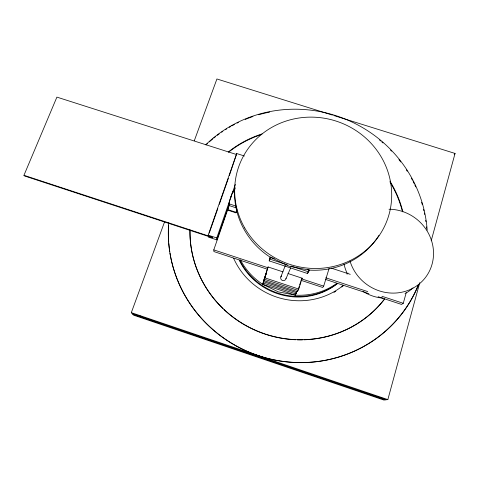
<?xml version="1.0" encoding="UTF-8"?>
<svg xmlns="http://www.w3.org/2000/svg" width="479" height="479" viewBox="0 0 479 479"><rect width="100%" height="100%" fill="white"/><g stroke="black" fill="none" stroke-linecap="round" stroke-linejoin="round"><path stroke-width="0.72" d="M233.219 191.576A6.688 0.521 -72 0 0 231.141 195.935A6.688 0.521 -72 0 0 228.98 203.814L228.962 205.503L227.555 210.089L235.931 212.814L236.883 210.03M234.524 189.953L234.548 189.355L233.626 192.025M244.398 155.998L236.734 153.549L229.339 175.607M235.931 212.814L236.883 209.574M164.734 221.43L131.312 312.655L132.246 313.679L386.212 399.773L387.84 399.6L419.766 282.658M431.202 240.787L455.05 153.442L333.845 115.541M336.737 283.412A64.952 62.845 22.4 0 1 295.28 295.148L278.305 291.861L262.737 284.352L268.072 266.959L282.975 271.874M378.925 235.405A77.981 74.49 19.2 0 1 309.488 270.108L307.554 273.515L269.204 260.887L270.222 257.199A77.981 74.49 19.2 0 1 234.812 187.319M378.093 296.717L401.516 304.428L403.276 303.297L406.21 292.693L405.024 293.507M300.8 280.239L322.696 287.466L323.69 286.137L329.121 268.336M307.554 273.515L308.003 272.084M308.937 270.467L308.512 271.832L290.873 266.031M240.398 259.822A64.952 62.845 22.4 0 0 262.737 284.352L295.28 295.148L295.932 293.07M296.405 292.537L295.968 293.932L263.103 283.041L266.492 272.629M295.28 295.148L297.333 290.585M287.945 273.509L302.135 278.191L298.728 289.065L264.558 277.754L263.785 280.562L297.261 291.651L297.71 290.232M299.255 286.334L297.992 290.376L264.168 279.173L268.072 266.959M299.674 284.987L300.728 281.622M270.366 257.037L269.707 259.067L287.346 264.869M269.204 260.887L270.36 257.349M262.737 284.352L266.096 274.042M208.311 236.369L208.383 237.087L216.867 239.877L216.765 237.967L235.327 184.409M216.867 239.877L229.297 203.982M233.441 192.013L234.908 187.792M267.599 269.282L213.909 251.565L213.784 249.882L229.237 205.228M233.806 192.037L235.045 188.463M209.245 233.081L217.819 208.551M219.292 204.341L228.357 178.41M208.263 235.884L208.191 235.147L236.734 153.549M194.3 140.73L216.921 78.975L332.42 115.092M280.85 276.928L285.376 265.342M23.95 175.308L212.532 237.285L212.568 237.77L24.483 175.943L23.95 175.308L56.899 97.111L236.596 154.549M286.005 278.634L290.669 267.857M301.62 279.131L302.135 278.191M297.261 291.651L298.728 289.065M454.2 154.418L455.05 153.442M228.98 203.814L236.728 206.329M228.962 205.503L236.65 208M227.561 209.545L235.955 212.275M331.133 268.078L350.257 274.347M208.191 235.147L216.765 237.967M274.425 258.582L270.222 257.199L289.005 266.18L309.488 270.108L307.386 269.42M325.822 277.82L367.746 291.609M381.955 296.285L403.276 303.297M325.57 279.431L368.866 293.681M213.784 249.882L267.671 267.659M301.71 278.886L323.69 286.137M263.468 281.7L296.669 292.699M131.312 312.655L387.84 399.6M230.764 197.611A4.443 0.341 -72 0 1 231.129 196.516M286.047 278.137A2.712 2.664 33.3 0 1 282.209 280.383A2.712 2.664 33.3 0 1 281.526 275.97M413.006 287.903A41.691 39.517 37.1 0 1 406.27 292.909M382.955 298.136A41.691 39.517 37.1 0 1 363.034 291.394M347.245 273.557A41.691 39.517 37.1 0 1 344.036 264.061M347.999 273.06A64.952 62.845 22.4 0 1 347.036 274.168M384.451 299.112A108.302 104.823 22.7 0 1 310.745 339.366M309.248 339.497A108.302 104.823 22.7 0 1 303.985 339.797M302.483 339.839A108.302 104.823 22.7 0 1 297.237 339.821M295.747 339.767A108.302 104.823 22.7 0 1 265.516 334.264M264.827 334.037A108.302 104.823 22.7 0 1 223.998 309.608M222.915 308.578A108.302 104.823 22.7 0 1 190.019 230.171M228.812 152.023A108.302 104.823 22.7 0 1 259.947 135.036M390.05 182.134A108.302 104.823 22.7 0 1 402.396 211.467M418.071 285.46A130.001 125.857 22.8 0 1 283.628 361.543A130.001 125.857 22.8 0 1 170.003 253.169M169.776 251.709A130.001 125.857 22.8 0 1 168.824 243.589M168.71 242.105A130.001 125.857 22.8 0 1 168.656 225.136M206.012 144.939A130.001 125.857 22.8 0 1 207.647 143.395M209.305 141.892A130.001 125.857 22.8 0 1 212.676 138.982M213.82 138.042A130.001 125.857 22.8 0 1 215.562 136.659M217.34 135.294A130.001 125.857 22.8 0 1 219.143 133.964M221.591 132.228A130.001 125.857 22.8 0 1 222.831 131.384M225.346 129.737A130.001 125.857 22.8 0 1 226.621 128.941M229.196 127.384A130.001 125.857 22.8 0 1 230.495 126.63M231.8 125.893A130.001 125.857 22.8 0 1 234.429 124.468M237.087 123.109A130.001 125.857 22.8 0 1 238.422 122.456M245.212 119.427A130.001 125.857 22.8 0 1 252.954 116.523M258.708 114.726A130.001 125.857 22.8 0 1 269.641 112.098M379.536 140.012A130.001 125.857 22.8 0 1 380.691 140.97M381.835 141.94A130.001 125.857 22.8 0 1 382.966 142.922M390.517 150.089A130.001 125.857 22.8 0 1 391.547 151.154M398.923 159.597A130.001 125.857 22.8 0 1 400.773 161.968M406.408 169.937A130.001 125.857 22.8 0 1 407.216 171.195M411.383 178.218A130.001 125.857 22.8 0 1 412.443 180.188M413.137 181.517A130.001 125.857 22.8 0 1 414.143 183.523M414.802 184.876A130.001 125.857 22.8 0 1 415.754 186.918M421.622 202.366A130.001 125.857 22.8 0 1 422.256 204.509M423.574 209.455A130.001 125.857 22.8 0 1 423.915 210.88M424.394 213.023A130.001 125.857 22.8 0 1 424.693 214.46M425.723 220.268A130.001 125.857 22.8 0 1 425.939 221.729M426.555 226.86A130.001 125.857 22.8 0 1 426.693 228.327M418.664 284.55A130.21 126.049 22.8 0 1 268.821 358.639A130.21 126.049 22.8 0 1 168.728 222.651M205.982 144.514A130.21 126.049 22.8 0 1 343.215 118.265A130.21 126.049 22.8 0 1 427.184 230.231M384.715 298.914A108.476 104.985 22.6 0 1 263.187 333.312A108.476 104.985 22.6 0 1 189.959 229.872M228.232 152.071A108.476 104.985 22.6 0 1 262.097 133.904M389.918 181.128A108.476 104.985 22.6 0 1 402.857 211.856M388.996 209.215A43.487 41.104 36.3 0 1 433.19 248.104A43.487 41.104 36.3 0 1 399.743 292.603A43.487 41.104 36.3 0 1 350.011 261.079M337.42 283.406A64.33 62.282 22.6 0 1 239.931 260.69M343.461 285.268A70.365 68.09 22.4 0 1 233.632 258.271M343.431 285.622A69.695 67.479 22.7 0 1 341.761 286.999M335.821 291.232A69.695 67.479 22.7 0 1 333.953 292.376M138.808 315.703A5.58 5.413 -46 0 1 136.132 314.799M140.664 316.098A5.55 5.389 -46.2 0 1 135.527 314.356M382.242 398.223A5.868 5.538 60.5 0 1 379.434 397.271M381.458 398.312A5.838 5.508 60.6 0 1 377.877 396.744M337.456 283.604A64.024 62.007 22.8 0 1 239.231 260.151M385.409 399.857L383.829 400.025L133.611 315.176L132.701 314.188L385.409 399.857M244.739 227.998A78.897 75.293 19 0 0 380.733 233.249A78.897 75.293 19 0 0 314.074 117.187A78.897 75.293 19 0 0 244.739 227.998"/></g></svg>
